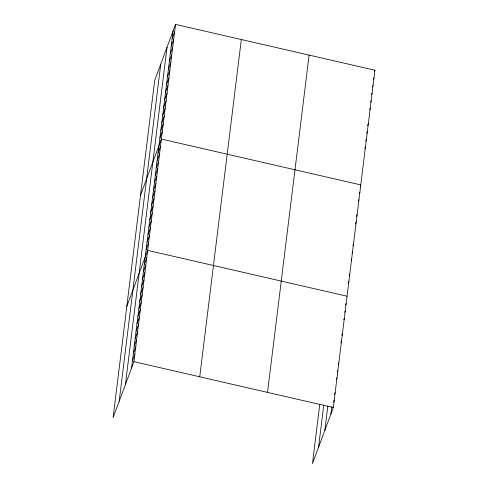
<?xml version="1.0" encoding="UTF-8"?>
<svg xmlns="http://www.w3.org/2000/svg" width="488" height="488" viewBox="0 0 488 488"><rect width="100%" height="100%" fill="white"/><g stroke="black" fill="none" stroke-linecap="round" stroke-linejoin="round"><path stroke-width="0.73" d="M119.151 401.417L160.759 64.129M125.416 384.568L167.024 47.287M131.498 368.22L173.1 30.939M175.534 24.4L154.678 80.477L113.076 417.765L133.932 361.681L175.534 24.4L374.924 70.235L333.322 407.523L312.466 463.6L319.786 404.241M199.732 376.809L241.334 39.528M267.522 392.395L309.124 55.107M318.548 447.252L323.764 404.955M324.813 430.41L327.832 405.918M330.888 414.056L331.803 406.638M172.16 38.582L174.588 32.043M171.215 46.232L173.649 39.693M170.275 53.875L172.703 47.336M169.33 61.518L171.764 54.979M168.384 69.162L170.818 62.623M167.445 76.811L169.879 70.272M166.499 84.454L168.933 77.915M165.56 92.098L167.988 85.559M164.615 99.747L167.049 93.208M163.675 107.391L166.103 100.851M162.73 115.034L165.164 108.495M161.784 122.677L164.218 116.144M160.845 130.327L163.273 123.787M159.899 137.97L162.333 131.431M140.532 195.157L161.388 139.074L360.778 184.915L360.296 186.221M158.039 153.037L160.473 146.498M157.124 160.454L159.558 153.915M156.209 167.878L158.643 161.339M155.294 175.296L157.728 168.756M154.379 182.713L156.813 176.18M153.464 190.137L155.898 183.598M152.549 197.555L154.983 191.015M151.634 204.978L154.068 198.439M150.719 212.396L153.153 205.857M149.804 219.82L152.238 213.28M148.889 227.237L151.323 220.698M147.974 234.661L150.408 228.122M147.059 242.079L149.493 235.539M146.144 249.496L148.578 242.957M126.801 306.458L147.657 250.381L347.053 296.216M144.314 264.337L146.742 257.798M143.399 271.761L145.827 265.222M142.484 279.179L144.912 272.639M141.569 286.602L143.997 280.063M140.654 294.02L143.082 287.481M139.739 301.438L142.167 294.904M138.824 308.861L141.252 302.322M137.903 316.279L140.337 309.74M136.988 323.703L139.422 317.163M136.073 331.12L138.507 324.581M135.158 338.544L137.592 332.005M134.243 345.962L136.677 339.422M133.328 353.379L135.762 346.846M132.413 360.803L134.847 354.264M374.436 71.547L374.924 70.235M373.497 79.19L373.985 77.879M372.551 86.834L373.039 85.528M371.612 94.477L372.094 93.171M370.666 102.126L371.155 100.815M369.727 109.769L370.209 108.464M367.592 125.715L368.324 123.751M366.653 133.358L367.379 131.4M365.707 141.001L366.439 139.043M364.768 148.651L365.494 146.687M359.381 193.638L359.863 192.333M358.46 201.062L358.948 199.751M356.392 216.556L357.118 214.592M355.471 223.974L356.203 222.016M352.97 245.58L353.458 244.274M352.055 253.004L352.543 251.692M351.14 260.421L351.628 259.116M349.066 275.915L349.798 273.957M348.151 283.339L348.883 281.375M345.65 304.945L346.138 303.64M344.735 312.363L345.223 311.057M343.82 319.786L344.302 318.475M341.746 335.28L342.472 333.316M340.831 342.698L341.557 340.74M338.324 364.304L338.812 362.999M337.409 371.728L337.897 370.416M336.494 379.145L336.982 377.84M334.42 394.639L335.152 392.681M333.505 402.063L334.237 400.099M133.932 361.681L333.322 407.523"/></g></svg>
